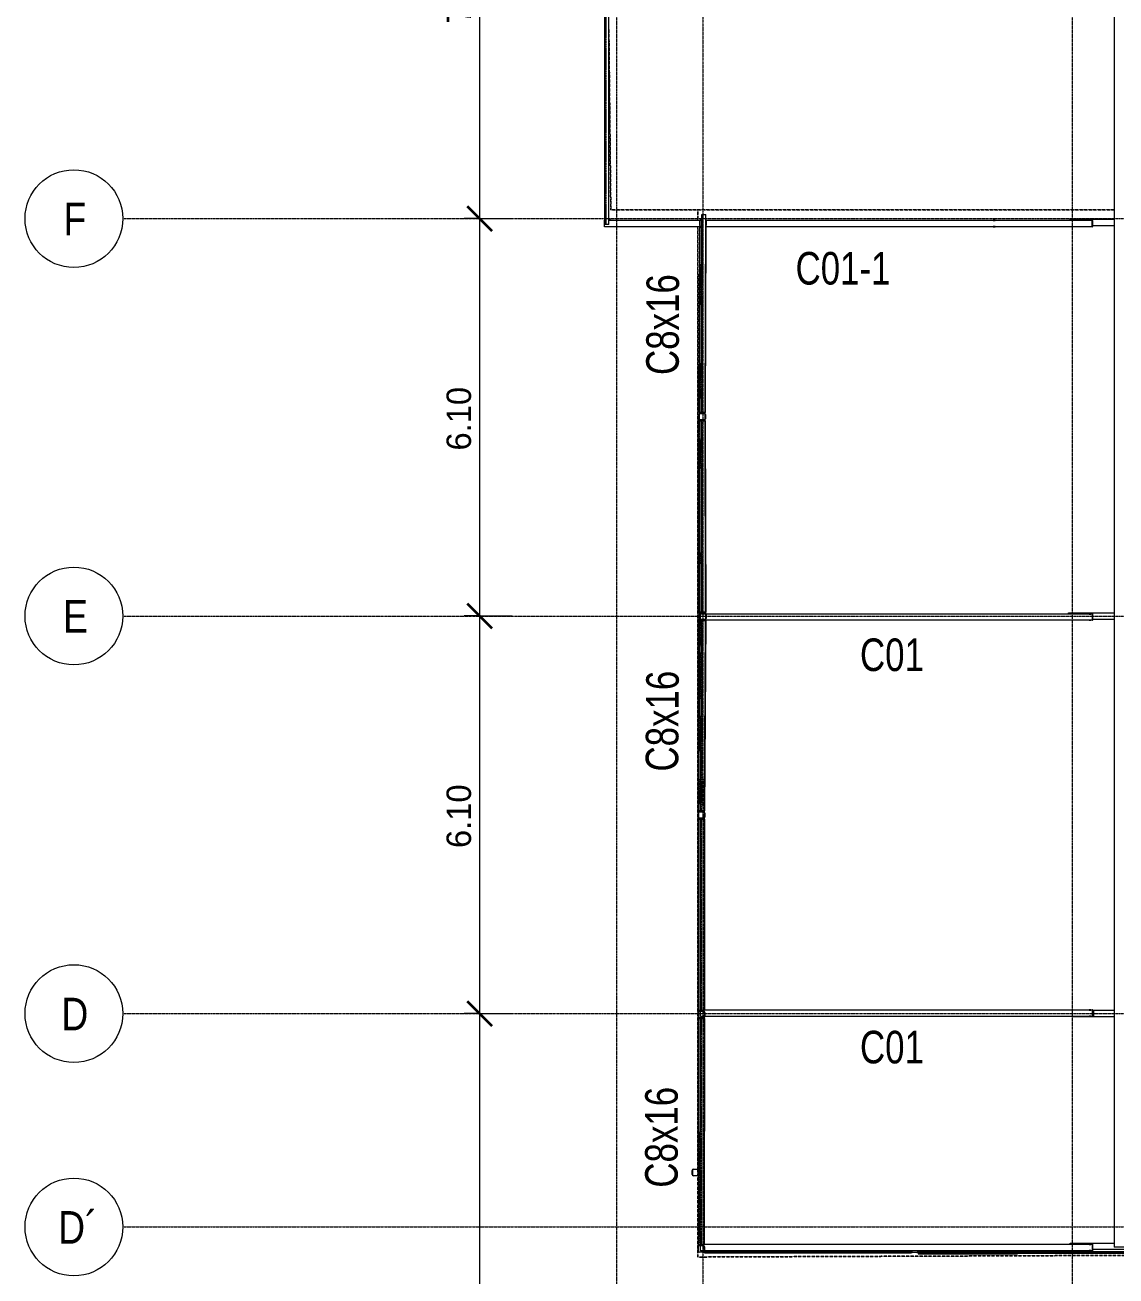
# Model space of a CAD drawing. Header units: centimetres. Extents: x -14291 to 3948, y -1225 to 8033.
# Drawn here: x -14155 to -12481, y 2146 to 4065 of the extents above; entities that cross this region are included whole.
import ezdxf

# ---------------------------------------------------------------- set-up
doc = ezdxf.new("R2010")
doc.units = ezdxf.units.CM
for name, pattern in [('_Overhead', [0.47625, 0.3175, -0.15875]), ('Grid Line', [2.2225, 1.27, -0.3175, 0.3175, -0.3175]), ('Hidden', [0.714375, 0.47625, -0.238125])]:
    doc.linetypes.add(name, pattern=pattern)
for name, color, linetype, lineweight in [('A-ANNO-DIMS', 7, 'Continuous', 9), ('A-ANNO-DIMS-250', 7, 'Continuous', 9), ('A-FLOR', 7, 'Continuous', 9), ('S-BEAM', 7, 'Continuous', 9), ('S-BEAM-IDEN', 7, 'Continuous', 18), ('S-COLS', 7, 'Continuous', 9), ('S-FSTN', 7, 'Continuous', 9), ('S-GRID', 7, 'Continuous', 9), ('S-GRID-IDEN', 7, 'Continuous', 9)]:
    doc.layers.add(name, color=color, linetype=linetype, lineweight=lineweight)
doc.styles.add('Century Gothic', font='GOTHIC.TTF', dxfattribs={"height": 37.5})
doc.styles.add('Century Gothic_1', font='GOTHIC.TTF', dxfattribs={"width": 0.8, "height": 50})
doc.styles.add('Saira Condensed', font='SairaCondensed-Regular.ttf', dxfattribs={"height": 50})
doc.dimstyles.new('FCA_N_Cotas_E100', dxfattribs={"dimscale": 30.48, "dimtxt": 39.15631, "dimasz": 1.230315, "dimexe": 1.64042, "dimexo": 1.64042, "dimgap": 0.082021, "dimtad": 1, "dimlfac": 0.01, "dimrnd": 0.01, "dimzin": 0, "dimdsep": 46, "dimtxsty": 'Century Gothic', "dimblk1": 'OBLIQUE', "dimblk2": 'OBLIQUE', "dimsah": 1, "dimcen": 0.09, "dimdle": 1.64042, "dimadec": 3, "dimazin": 2, "dimtfac": 1, "dimtdec": 4, "dimtix": 1, "dimtmove": 0, "dimatfit": 3, "dimfxl": 1, "dimtvp": 1, "dimtolj": 1, "dimtzin": 0, "dimarcsym": 2})

# ---------------------------------------------------------------- blocks, each defined once
blk = doc.blocks.new('HSS Rectangular-Column - 100 x 100 mm-1472442-N01 - Planta Envigados')
at = {"layer": 'S-COLS'}
for p, q in [((-5, -3.095), (-5, 3.095)), ((-4.6, 3.6475), (-4.6, -3.6475)), ((3.6475, 4.6), (-3.6475, 4.6)), ((-3.095, 5), (3.095, 5)), ((4.6, -3.6475), (4.6, 3.6475)), ((5, 3.095), (5, -3.095)), ((-3.6475, -4.6), (3.6475, -4.6)), ((3.095, -5), (-3.095, -5))]:
    blk.add_line(p, q, dxfattribs=at)
for centre, radius, start, end in [((-3.095, 3.095), 1.905, 90, 180), ((-3.095, 3.095), 1.905, 90, 180), ((-3.6475, 3.6475), 0.9525, 90, 180), ((-3.6475, 3.6475), 0.9525, 90, 180), ((3.095, 3.095), 1.905, 360, 90), ((3.6475, 3.6475), 0.9525, 360, 90), ((-3.095, -3.095), 1.905, 180, 270), ((-3.095, -3.095), 1.905, 180, 270), ((-3.6475, -3.6475), 0.9525, 180, 270), ((-3.6475, -3.6475), 0.9525, 180, 270), ((3.095, -3.095), 1.905, 270, 360), ((3.095, -3.095), 1.905, 270, 360), ((3.6475, -3.6475), 0.9525, 270, 0), ((3.6475, -3.6475), 0.9525, 270, 0)]:
    blk.add_arc(centre, radius, start, end, dxfattribs=at)
blk = doc.blocks.new('HSS Rectangular-Column - 100 x 100 mm-V1-N01 - Planta Envigados')
at = {"layer": 'S-COLS'}
for p, q in [((-5, -3.095), (-5, 3.095)), ((-4.6, 3.6475), (-4.6, -3.6475)), ((3.6475, 4.6), (-3.6475, 4.6)), ((-3.095, 5), (3.095, 5)), ((4.6, -3.6475), (4.6, 3.6475)), ((5, 3.095), (5, -3.095)), ((-3.6475, -4.6), (3.6475, -4.6)), ((3.095, -5), (-3.095, -5))]:
    blk.add_line(p, q, dxfattribs=at)
for centre, radius, start, end in [((-3.095, 3.095), 1.905, 90, 180), ((-3.095, 3.095), 1.905, 90, 180), ((-3.6475, 3.6475), 0.9525, 90, 180), ((-3.6475, 3.6475), 0.9525, 90, 180), ((3.095, 3.095), 1.905, 360, 90), ((3.095, 3.095), 1.905, 360, 90), ((3.6475, 3.6475), 0.9525, 360, 90), ((3.6475, 3.6475), 0.9525, 360, 90), ((-3.095, -3.095), 1.905, 180, 270), ((-3.095, -3.095), 1.905, 180, 270), ((-3.6475, -3.6475), 0.9525, 180, 270), ((-3.6475, -3.6475), 0.9525, 180, 270), ((3.095, -3.095), 1.905, 270, 360), ((3.095, -3.095), 1.905, 270, 360), ((3.6475, -3.6475), 0.9525, 270, 0), ((3.6475, -3.6475), 0.9525, 270, 0)]:
    blk.add_arc(centre, radius, start, end, dxfattribs=at)
blk = doc.blocks.new('HSS Rectangular-Column - 100 x 100 mm-V2-N01 - Planta Envigados')
at = {"layer": 'S-COLS'}
for p, q in [((-5, -3.095), (-5, 3.095)), ((-4.6, 3.6475), (-4.6, -3.6475)), ((3.6475, 4.6), (-3.6475, 4.6)), ((-3.095, 5), (3.095, 5)), ((4.6, -3.6475), (4.6, 3.6475)), ((5, 3.095), (5, -3.095)), ((-3.6475, -4.6), (3.6475, -4.6)), ((3.095, -5), (-3.095, -5))]:
    blk.add_line(p, q, dxfattribs=at)
for centre, radius, start, end in [((-3.095, 3.095), 1.905, 90, 180), ((-3.095, 3.095), 1.905, 90, 180), ((-3.6475, 3.6475), 0.9525, 90, 180), ((-3.6475, 3.6475), 0.9525, 90, 180), ((3.095, 3.095), 1.905, 30, 90), ((3.095, 3.095), 1.905, 360, 90), ((3.6475, 3.6475), 0.9525, 30, 90), ((3.6475, 3.6475), 0.9525, 360, 90), ((-3.095, -3.095), 1.905, 180, 252.2376506), ((-3.095, -3.095), 1.905, 180, 270), ((-3.6475, -3.6475), 0.9525, 180, 269.2784508), ((-3.6475, -3.6475), 0.9525, 180, 270), ((3.095, -3.095), 1.905, 270, 360), ((3.6475, -3.6475), 0.9525, 270, 0)]:
    blk.add_arc(centre, radius, start, end, dxfattribs=at)
blk = doc.blocks.new('HSS Rectangular-Column - 100 x 100 mm-V3-N01 - Planta Envigados')
at = {"layer": 'S-COLS'}
for p, q in [((-5, -3.1), (-5, 3.1)), ((-4.6, 3.6), (-4.6, -3.6)), ((-1.7, 4.6), (-3.6, 4.6)), ((-3.1, 5), (-1.7, 5)), ((4.6, -3.6), (4.6, 3.6)), ((5, 3.1), (5, -3.1)), ((-3.6, -4.6), (-1.8, -4.6)), ((-1.8, -5), (-3.1, -5))]:
    blk.add_line(p, q, dxfattribs=at)
for centre, radius, start, end in [((-3.1, 3.1), 1.9, 90, 180), ((-3.6, 3.6), 0.952, 90, 180), ((-3.1, 3.1), 1.9, 90, 133.8914), ((-3.6, 3.6), 0.952, 90, 120), ((3.1, 3.1), 1.91, 360, 50.7515), ((3.6, 3.6), 0.953, 360, 30), ((-3.1, -3.1), 1.91, 180, 270), ((-3.6, -3.6), 0.953, 180, 270), ((3.1, -3.1), 1.9, 307.8514, 360), ((3.6, -3.6), 0.953, 330, 0)]:
    blk.add_arc(centre, radius, start, end, dxfattribs=at)
blk = doc.blocks.new('HSS Rectangular-Column - 100 x 100 mm-V4-N01 - Planta Envigados')
at = {"layer": 'S-COLS'}
for p, q in [((-5, -3.095), (-5, 3.095)), ((-4.6, 3.6475), (-4.6, -3.6475)), ((3.6475, 4.6), (-3.6475, 4.6)), ((-3.095, 5), (3.095, 5)), ((4.6, -3.6475), (4.6, 3.6475)), ((5, 3.095), (5, -3.095)), ((-3.6475, -4.6), (3.6475, -4.6)), ((3.095, -5), (-3.095, -5))]:
    blk.add_line(p, q, dxfattribs=at)
for centre, radius, start, end in [((-3.095, 3.095), 1.905, 90, 180), ((-3.095, 3.095), 1.905, 90, 180), ((-3.6475, 3.6475), 0.9525, 90, 180), ((-3.6475, 3.6475), 0.9525, 90, 180), ((3.095, 3.095), 1.905, 60, 90), ((3.095, 3.095), 1.905, 360, 90), ((3.6475, 3.6475), 0.9525, 64.3751032, 90), ((3.6475, 3.6475), 0.9525, 360, 90), ((-3.095, -3.095), 1.905, 180, 270), ((-3.095, -3.095), 1.905, 180, 270), ((-3.6475, -3.6475), 0.9525, 180, 270), ((-3.6475, -3.6475), 0.9525, 180, 270), ((3.095, -3.095), 1.905, 270, 360), ((3.095, -3.095), 1.905, 270, 299.8438618), ((3.6475, -3.6475), 0.9525, 270, 0), ((3.6475, -3.6475), 0.9525, 270, 294.9047744)]:
    blk.add_arc(centre, radius, start, end, dxfattribs=at)
blk = doc.blocks.new('HSS Square - HSS 100mm-1470377-N01 - Planta Envigados')
at = {"layer": 'S-BEAM'}
for p, q in [((143.4, 5), (-140.8, 5)), ((-140.8, 5), (-140.8, 4.4)), ((143.4, 4.4), (143.4, 5)), ((-140.8, -3.1), (-140.8, -1.7)), ((-140.8, -3.1), (-140.8, -5)), ((-140.8, -5), (143.4, -5)), ((143.4, -1.7), (143.4, -3.1)), ((143.4, -5), (143.4, -3.1))]:
    blk.add_line(p, q, dxfattribs=at)
at = {"layer": 'S-BEAM', "linetype": 'Hidden'}
blk.add_line((143.4, -4), (-140.8, -4), dxfattribs=at)
blk = doc.blocks.new('HSS Square - HSS 100mm-1469835-N01 - Planta Envigados')
at = {"layer": 'S-BEAM'}
for p, q in [((146.9, 5), (-146.9, 5)), ((-146.9, 5), (-146.9, 4.4)), ((146.9, 4.4), (146.9, 5)), ((-146.9, -3.1), (-146.9, -1.7)), ((-146.9, -3.1), (-146.9, -5)), ((-146.9, -5), (146.9, -5)), ((146.9, -1.7), (146.9, -3.1)), ((146.9, -5), (146.9, -3.1))]:
    blk.add_line(p, q, dxfattribs=at)
at = {"layer": 'S-BEAM', "linetype": 'Hidden'}
blk.add_line((146.9, -4), (-146.9, -4), dxfattribs=at)
blk = doc.blocks.new('HSS Square - HSS 100mm-1469840-N01 - Planta Envigados')
at = {"layer": 'S-BEAM'}
for p, q in [((146.1, 5), (-146.1, 5)), ((-146.1, 5), (-146.1, 4.4)), ((146.1, 4.4), (146.1, 5)), ((-146.1, -3.1), (-146.1, -1.7)), ((-146.1, -3.1), (-146.1, -5)), ((-146.1, -5), (146.1, -5)), ((146.1, -1.7), (146.1, -3.1)), ((146.1, -5), (146.1, -3.1))]:
    blk.add_line(p, q, dxfattribs=at)
at = {"layer": 'S-BEAM', "linetype": 'Hidden'}
blk.add_line((146.1, -4), (-146.1, -4), dxfattribs=at)
blk = doc.blocks.new('HSS Square - HSS 100mm-1469844-N01 - Planta Envigados')
at = {"layer": 'S-BEAM'}
for p, q in [((145.8, 5), (-146.7, 5)), ((-146.7, 5), (-146.7, 4.4)), ((-146.7, -3.1), (-146.7, -1.7)), ((-146.7, -3.1), (-146.7, -5)), ((-146.7, -5), (146.7, -5)), ((146.7, -1.8), (146.7, -3.1)), ((146.7, -5), (146.7, -3.1))]:
    blk.add_line(p, q, dxfattribs=at)
at = {"layer": 'S-BEAM', "linetype": 'Hidden'}
blk.add_line((146.7, -4), (-146.7, -4), dxfattribs=at)
blk = doc.blocks.new('HSS Square - HSS 100mm-1469849-N01 - Planta Envigados')
at = {"layer": 'S-BEAM'}
for p, q in [((172.8, 5), (-173.5, 5)), ((-173.5, 5), (-173.5, 4.4)), ((-173.5, -3.1), (-173.5, -1.7)), ((-173.5, -3.1), (-173.5, -5)), ((-173.5, -5), (173.5, -5)), ((173.5, -1.7), (173.5, -3.1)), ((173.5, -5), (173.5, -3.1))]:
    blk.add_line(p, q, dxfattribs=at)
at = {"layer": 'S-BEAM', "linetype": 'Hidden'}
for p, q in [((59.3, -4), (-173.5, -4)), ((173.5, -4), (65.7, -4))]:
    blk.add_line(p, q, dxfattribs=at)
blk = doc.blocks.new('M_L Equal Angles - 25 x 25 mm-1471655-N01 - Planta Envigados')
at = {"layer": 'S-BEAM'}
for p, q in [((-174.7, 1.2), (-174.7, 1.4)), ((-174.7, 1.4), (-173.5, 1.4)), ((-174.7, 1.2), (-174.7, 1)), ((-174.7, 1), (-173.5, 1)), ((-174.7, 0.4), (-174.7, 1)), ((-174.7, -0.1), (-174.7, 0.4)), ((173.5, 1.4), (174.7, 1.4)), ((173.5, 1), (174.7, 1)), ((174.7, 1.4), (174.7, 1.2)), ((174.7, 1), (174.7, 1.2)), ((174.7, 1), (174.7, 0.4)), ((174.7, 0.4), (174.7, -1)), ((-174.7, -1.1), (-173.5, -1.1)), ((173.5, -1.1), (174.7, -1.1)), ((174.7, -1.1), (174.7, -1))]:
    blk.add_line(p, q, dxfattribs=at)
at = {"layer": 'S-BEAM', "linetype": 'Hidden'}
for p, q in [((-174.7, 1), (-173.5, 1)), ((173.5, 1), (174.7, 1))]:
    blk.add_line(p, q, dxfattribs=at)
blk = doc.blocks.new('M_L Equal Angles - 25 x 25 mm-1471865-N01 - Planta Envigados')
at = {"layer": 'S-BEAM'}
for p, q in [((-148, 1.2), (-148, 1.4)), ((-148, 1.4), (-146.7, 1.4)), ((-148, 1.2), (-148, 1)), ((-148, 1), (-146.7, 1)), ((-148, 0.7), (-148, 1)), ((146.7, 1.4), (148, 1.4)), ((146.7, 1), (148, 1)), ((148, 1.4), (148, 1.2)), ((148, 1), (148, 1.2)), ((148, 1), (148, 0.7)), ((146.7, -1.1), (148, -1.1))]:
    blk.add_line(p, q, dxfattribs=at)
at = {"layer": 'S-BEAM', "linetype": 'Hidden'}
for p, q in [((-148, 1), (-146.7, 1)), ((146.7, 1), (148, 1))]:
    blk.add_line(p, q, dxfattribs=at)
blk = doc.blocks.new('M_L Equal Angles - 25 x 25 mm-1471952-N01 - Planta Envigados')
at = {"layer": 'S-BEAM'}
for p, q in [((-144.6, 1.2), (-144.6, 1.4)), ((-144.6, 1.4), (-143.3, 1.4)), ((-144.6, 1.2), (-144.6, 1)), ((-144.6, 1), (-143.3, 1)), ((-144.6, 0.7), (-144.6, 1)), ((12.8, 1.4), (150.3, 1.4)), ((63.1, 1), (150.3, 1)), ((150.3, 1.4), (150.3, 1.2)), ((150.3, 1), (150.3, 1.2)), ((150.3, 1), (150.3, 0.4)), ((150.3, 0.4), (150.3, -0.9)), ((-144.6, -1.1), (-143.3, -1.1))]:
    blk.add_line(p, q, dxfattribs=at)
at = {"layer": 'S-BEAM', "linetype": 'Hidden'}
for p, q in [((-144.6, 1), (-143.3, 1)), ((63.1, 1), (150.3, 1))]:
    blk.add_line(p, q, dxfattribs=at)
blk = doc.blocks.new('M_L Equal Angles - 25 x 25 mm-1471896-N01 - Planta Envigados')
at = {"layer": 'S-BEAM'}
for p, q in [((-148.2, 1.2), (-148.2, 1.4)), ((-148.2, 1.4), (148.2, 1.4)), ((-148.2, 1.2), (-148.2, 1)), ((-148.2, 1), (44.9, 1)), ((-148.2, 0.4), (-148.2, 1)), ((-148.2, -1), (-148.2, 0.4)), ((146.9, 1), (148.2, 1)), ((148.2, 1.4), (148.2, 1.2)), ((148.2, 1), (148.2, 1.2)), ((148.2, 1), (148.2, 0.4)), ((148.2, 0.4), (148.2, -0.5)), ((-148.2, -1), (-148.2, -1.1)), ((-148.2, -1.1), (-146.9, -1.1)), ((146.9, -1.1), (148.2, -1.1))]:
    blk.add_line(p, q, dxfattribs=at)
at = {"layer": 'S-BEAM', "linetype": 'Hidden'}
for p, q in [((-148.2, 1), (44.9, 1)), ((146.9, 1), (148.2, 1))]:
    blk.add_line(p, q, dxfattribs=at)
blk = doc.blocks.new('M_L Equal Angles - 25 x 25 mm-1471914-N01 - Planta Envigados')
at = {"layer": 'S-BEAM'}
for p, q in [((-143.4, 1.2), (-143.4, 1.4)), ((-143.4, 1.4), (-142.1, 1.4)), ((-143.4, 1.2), (-143.4, 1)), ((-143.4, 1), (-142.1, 1)), ((-143.4, 0.6), (-143.4, 1)), ((142.2, 1.4), (142.9, 1.4)), ((142.2, 1), (142.9, 1)), ((-143.4, -1.1), (-142.1, -1.1)), ((142.2, -1.1), (142.9, -1.1))]:
    blk.add_line(p, q, dxfattribs=at)
at = {"layer": 'S-BEAM', "linetype": 'Hidden'}
for p, q in [((-143.4, 1), (-142.1, 1)), ((142.2, 1), (142.9, 1))]:
    blk.add_line(p, q, dxfattribs=at)
blk = doc.blocks.new('C Shapes - C8x16-1751448-N01 - Planta Envigados')
at = {"layer": 'S-BEAM'}
for p, q in [((-160.5, 1.7), (-160.5, -4.3)), ((143.4, 1.7), (-160.5, 1.7)), ((143.4, -4.3), (143.4, 1.7)), ((143.4, -4.3), (-160.5, -4.3))]:
    blk.add_line(p, q, dxfattribs=at)
at = {"layer": 'S-BEAM', "linetype": 'Hidden'}
blk.add_line((-160.5, 0.4), (143.4, 0.4), dxfattribs=at)
blk = doc.blocks.new('C Shapes - C8x16-1473017-N01 - Planta Envigados')
at = {"layer": 'S-BEAM'}
for p, q in [((-146.9, 1.7), (-146.9, -4.3)), ((146.9, 1.7), (-146.9, 1.7)), ((146.9, -4.3), (146.9, 1.7)), ((146.9, -4.3), (-146.9, -4.3))]:
    blk.add_line(p, q, dxfattribs=at)
at = {"layer": 'S-BEAM', "linetype": 'Hidden'}
blk.add_line((-146.9, 0.4), (146.9, 0.4), dxfattribs=at)
blk = doc.blocks.new('C Shapes - C8x16-1473018-N01 - Planta Envigados')
at = {"layer": 'S-BEAM'}
for p, q in [((-146.1, 1.7), (-146.1, -4.3)), ((146.1, 1.7), (-146.1, 1.7)), ((146.1, -4.3), (146.1, 1.7)), ((146.1, -4.3), (-146.1, -4.3))]:
    blk.add_line(p, q, dxfattribs=at)
at = {"layer": 'S-BEAM', "linetype": 'Hidden'}
blk.add_line((-146.1, 0.4), (146.1, 0.4), dxfattribs=at)
blk = doc.blocks.new('C Shapes - C8x16-1473019-N01 - Planta Envigados')
at = {"layer": 'S-BEAM'}
for p, q in [((-146.7, 1.7), (-146.7, -4.3)), ((146.7, 1.7), (-146.7, 1.7)), ((146.7, -4.3), (146.7, 1.7)), ((146.7, -4.3), (-146.7, -4.3))]:
    blk.add_line(p, q, dxfattribs=at)
at = {"layer": 'S-BEAM', "linetype": 'Hidden'}
blk.add_line((-146.7, 0.4), (146.7, 0.4), dxfattribs=at)
blk = doc.blocks.new('C Shapes - C8x16-1859422-N01 - Planta Envigados')
at = {"layer": 'S-BEAM'}
for p, q in [((-173.5, 1.7), (-173.5, -4.3)), ((173.5, 1.7), (-173.5, 1.7)), ((173.5, -4.3), (173.5, 1.7)), ((173.5, -4.3), (-173.5, -4.3))]:
    blk.add_line(p, q, dxfattribs=at)
at = {"layer": 'S-BEAM', "linetype": 'Hidden'}
blk.add_line((-173.5, 0.4), (173.5, 0.4), dxfattribs=at)
blk = doc.blocks.new('HSS Rectangular-Column - 100 x 100 mm-1652328-N01 - Planta Envigados')
at = {"layer": 'S-COLS'}
for p, q in [((-5, -3.1), (-5, -2.6)), ((-4.6, -2.6), (-4.6, -3.6)), ((-3.6, -4.6), (3.6, -4.6)), ((3.1, -5), (-3.1, -5)), ((4.6, -3.6), (4.6, -2.6)), ((5, -2.6), (5, -3.1))]:
    blk.add_line(p, q, dxfattribs=at)
for centre, radius, start, end in [((-3.1, -3.1), 1.91, 180, 270), ((-3.1, -3.1), 1.91, 180, 270), ((-3.6, -3.6), 0.953, 180, 270), ((-3.6, -3.6), 0.953, 180, 270), ((3.1, -3.1), 1.9, 270, 360), ((3.1, -3.1), 1.9, 270, 360), ((3.6, -3.6), 0.952, 270, 0), ((3.6, -3.6), 0.952, 270, 0)]:
    blk.add_arc(centre, radius, start, end, dxfattribs=at)
blk = doc.blocks.new('M_L Equal Angles - 25 x 25 mm-1473167-N01 - Planta Envigados')
at = {"layer": 'S-BEAM'}
for p, q in [((-158.925, 1.201), (-158.925, 1.36)), ((-158.925, 1.36), (158.925, 1.36)), ((-158.925, 1.201), (-158.925, 1.042)), ((-158.925, 1.042), (158.925, 1.042)), ((-158.925, 0.407), (-158.925, 1.042)), ((-158.925, -0.981), (-158.925, 0.407)), ((158.925, 1.042), (158.925, 1.201)), ((158.925, 1.042), (158.925, 0.407)), ((158.925, 0.407), (158.925, -0.981)), ((-158.925, -0.981), (-158.925, -1.14)), ((-158.925, -1.14), (158.925, -1.14)), ((158.925, -1.14), (158.925, -0.981))]:
    blk.add_line(p, q, dxfattribs=at)
at = {"layer": 'S-BEAM', "linetype": 'Hidden'}
blk.add_line((-158.925, 1.042), (158.925, 1.042), dxfattribs=at)
blk = doc.blocks.new('M_L Equal Angles - 25 x 25 mm-1491318-N01 - Planta Envigados')
at = {"layer": 'S-BEAM'}
for p, q in [((-149.785, 1.201), (-149.785, 1.36)), ((-149.785, 1.36), (185.135, 1.36)), ((-149.785, 1.201), (-149.785, 1.042)), ((-149.785, 1.042), (185.135, 1.042)), ((-149.785, 0.407), (-149.785, 1.042)), ((-149.785, -0.981), (-149.785, 0.407)), ((185.135, 1.36), (185.135, 1.201)), ((185.135, 1.042), (185.135, 1.201)), ((185.135, 1.042), (185.135, 0.407)), ((185.135, 0.407), (185.135, -0.981)), ((-149.785, -0.981), (-149.785, -1.14)), ((-149.785, -1.14), (185.135, -1.14)), ((185.135, -1.14), (185.135, -0.981))]:
    blk.add_line(p, q, dxfattribs=at)
at = {"layer": 'S-BEAM', "linetype": 'Hidden'}
blk.add_line((-149.785, 1.042), (185.135, 1.042), dxfattribs=at)
blk = doc.blocks.new('HSS Square - HSS 100mm-1473662-N01 - Planta Envigados')
at = {"layer": 'S-BEAM'}
for p, q in [((71.1, 5), (-81.1, 5)), ((-81.1, 5), (-81.1, 4)), ((-81.1, 1.8), (-81.1, 2.1)), ((-81.1, 0.6), (-81.1, 1.6)), ((71.1, 4), (71.1, 5)), ((71.1, 1.6), (71.1, 1.1))]:
    blk.add_line(p, q, dxfattribs=at)
blk = doc.blocks.new('RVR_CERCHA_C01 - RVR_CERCHA_C01-1649010-N01 - Planta Envigados')
at = {"layer": 'S-BEAM'}
for p, q in [((0, 5), (-0.7, 5)), ((-0.7, 5), (-0.7, 4.7)), ((-0.7, 5), (0, 5)), ((-0.7, 4.7), (0, 4.7)), ((-0.7, 4.7), (0, 4.7)), ((0, -5), (0, 5)), ((0, 5), (2.1, 5)), ((0, 5), (0, -5)), ((0, 4.7), (0, -4.7)), ((5, 5), (2.1, 5)), ((2.1, 4.7), (5, 4.7)), ((5, 5), (595.2, 5)), ((5, 4.7), (5, 5)), ((595.6, 5), (601.5, 5)), ((601.5, 5), (601.5, -2.7)), ((0, -4.7), (-0.7, -4.7)), ((-0.7, -4.7), (-0.7, -5)), ((-0.7, -4.7), (0, -4.7)), ((-0.7, -5), (0, -5)), ((-0.7, -5), (0, -5)), ((2.1, -5), (0, -5)), ((5, -4.7), (2.1, -4.7)), ((2.1, -5), (5, -5)), ((5, -5), (5, -4.7)), ((595.9, -5), (5, -5)), ((601.5, -3.1), (601.5, -4.3))]:
    blk.add_line(p, q, dxfattribs=at)
blk = doc.blocks.new('RVR_CERCHA_C01 - RVR_CERCHA_C01-V8-N01 - Planta Envigados')
at = {"layer": 'S-BEAM'}
for p, q in [((0, 5), (-0.7, 5)), ((-0.7, 5), (-0.7, 4.7)), ((-0.7, 5), (0, 5)), ((-0.7, 4.7), (0, 4.7)), ((-0.7, 4.7), (0, 4.7)), ((0, -5), (0, 5)), ((0, 5), (2.1, 5)), ((0, 5), (0, -5)), ((0, 4.7), (0, -4.7)), ((5, 5), (2.1, 5)), ((2.1, 4.7), (5, 4.7)), ((5, 5), (594.8, 5)), ((5, 4.7), (5, 5)), ((595.1, 5), (601.5, 5)), ((601.5, 5), (601.5, -2.4)), ((0, -4.7), (-0.7, -4.7)), ((-0.7, -4.7), (-0.7, -5)), ((-0.7, -4.7), (0, -4.7)), ((-0.7, -5), (0, -5)), ((-0.7, -5), (0, -5)), ((2.1, -5), (0, -5)), ((5, -4.7), (2.1, -4.7)), ((2.1, -5), (5, -5)), ((5, -5), (5, -4.7)), ((595.5, -5), (5, -5)), ((601.5, -2.8), (601.5, -5))]:
    blk.add_line(p, q, dxfattribs=at)
blk = doc.blocks.new('RVR_CERCHA_C01 - RVR_CERCHA_C01-V9-N01 - Planta Envigados')
at = {"layer": 'S-BEAM'}
for p, q in [((0, 5), (-0.7, 5)), ((-0.7, 5), (-0.7, 4.7)), ((-0.7, 5), (0, 5)), ((-0.7, 4.7), (0, 4.7)), ((-0.7, 4.7), (0, 4.7)), ((0, -5), (0, 5)), ((0, 5), (2.1, 5)), ((0, 5), (0, -5)), ((0, 4.7), (0, -4.7)), ((5, 5), (2.1, 5)), ((2.1, 4.7), (5, 4.7)), ((5, 5), (601.5, 5)), ((5, 4.7), (5, 5)), ((601.5, 5), (601.5, -5)), ((0, -4.7), (-0.7, -4.7)), ((-0.7, -4.7), (-0.7, -5)), ((-0.7, -4.7), (0, -4.7)), ((-0.7, -5), (0, -5)), ((-0.7, -5), (0, -5)), ((2.1, -5), (0, -5)), ((5, -4.7), (2.1, -4.7)), ((2.1, -5), (5, -5)), ((5, -5), (5, -4.7)), ((601.5, -5), (5, -5))]:
    blk.add_line(p, q, dxfattribs=at)
blk = doc.blocks.new('RVR_CERCHA_C01-01 - RVR_CERCHA_C01-01-1751364-N01 - Planta Envigados')
at = {"layer": 'S-BEAM'}
for p, q in [((-0.4, 5), (-0.4, -5)), ((0.4, 5), (-0.4, 5)), ((-0.1, -4.7), (-0.1, 4.7)), ((-0.1, 4.7), (0.4, 4.7)), ((0.3, 4.7), (0.3, -4.7)), ((0.4, -5), (0.4, 5)), ((0.4, 5), (4.2, 5)), ((4.6, 5), (4.2, 5)), ((4.2, 4.7), (4.6, 4.7)), ((4.6, 4.7), (4.6, 5)), ((4.6, 5), (149.3, 5)), ((152.2, 5), (149.3, 5)), ((149.3, 4.7), (152.2, 4.7)), ((152.2, 5), (593.4, 5)), ((152.2, 4.7), (152.2, 5)), ((599.4, 5), (748.7, 5)), ((748.7, 5), (748.7, -5)), ((-0.4, -5), (0.4, -5)), ((0.4, -4.7), (-0.1, -4.7)), ((4.2, -5), (0.4, -5)), ((4.6, -4.7), (4.2, -4.7)), ((4.2, -5), (4.6, -5)), ((4.6, -5), (4.6, -4.7)), ((149.3, -5), (4.6, -5)), ((152.2, -4.7), (149.3, -4.7)), ((149.3, -5), (152.2, -5)), ((152.2, -5), (152.2, -4.7)), ((593.4, -5), (152.2, -5)), ((742, -5), (599.4, -5)), ((748.7, -5), (748, -5))]:
    blk.add_line(p, q, dxfattribs=at)
blk = doc.blocks.new('RVR_Soporte Cercha _01 - RVR_Soporte Cercha _01-1653912-N01 - Planta Envigados')
at = {"layer": 'S-FSTN'}
for p, q in [((0.7, 5), (1.1, 5)), ((0.7, 5), (0.7, -5)), ((13.6, 5), (68.3, 5)), ((1.1, -5), (0.7, -5)), ((74.8, -5), (34.6, -5)), ((74.8, -3), (74.8, -5)), ((89.7, -5), (74.8, -5)), ((89.7, -3), (89.7, -5)), ((102.2, -5), (89.7, -5)), ((102.2, -3), (102.2, -5))]:
    blk.add_line(p, q, dxfattribs=at)
blk = doc.blocks.new('RVR_Soporte Cercha _02 - RVR_Soporte Cercha _02-1657184-N01 - Planta Envigados')
at = {"layer": 'S-FSTN'}
for p, q in [((43.6, 5), (74.8, 5)), ((74.8, 5), (89.7, 5)), ((74.8, 5), (74.8, -5)), ((89.7, 5), (89.7, 4.5)), ((89.7, 5), (108.1, 5)), ((108.1, 5), (108.1, 4.5)), ((74.8, -5), (43.6, -5)), ((77.3, -5), (74.8, -5))]:
    blk.add_line(p, q, dxfattribs=at)
blk = doc.blocks.new('RVR_Soporte Cercha _02 - RVR_Soporte Cercha _02-V10-N01 - Planta Envigados')
at = {"layer": 'S-FSTN'}
for p, q in [((37.6, 5), (71.3, 5)), ((74.8, -5), (37.6, -5)), ((74.8, -3.7), (74.8, -5)), ((89.7, -5), (74.8, -5)), ((89.7, -3.7), (89.7, -5)), ((108.1, -5), (89.7, -5)), ((108.1, -3.7), (108.1, -5))]:
    blk.add_line(p, q, dxfattribs=at)
blk = doc.blocks.new('RVR_Soporte Cercha _02 - RVR_Soporte Cercha _02-V11-N01 - Planta Envigados')
at = {"layer": 'S-FSTN'}
for p, q in [((40.6, 5), (74, 5)), ((74.2, 5), (74.6, 5)), ((74.8, -5), (40.6, -5)), ((74.8, -3.5), (74.8, -5)), ((89.7, -5), (74.8, -5)), ((89.7, -3.5), (89.7, -5)), ((108.1, -5), (89.7, -5)), ((108.1, -3.5), (108.1, -5))]:
    blk.add_line(p, q, dxfattribs=at)
blk = doc.blocks.new('Costaneras Perfil C - 50 x 250-1666462-N01 - Planta Envigados')
at = {"layer": 'S-BEAM'}
for p, q in [((866.6, 8.5), (866.6, -12.2)), ((866.6, -12.2), (-3019.7, -12.2)), ((-3019.7, -12.5), (866.6, -12.5)), ((866.6, -12.2), (866.6, -12.5))]:
    blk.add_line(p, q, dxfattribs=at)
blk = doc.blocks.new('C Shapes - C8x16-1751924-N01 - Planta Envigados')
at = {"layer": 'S-BEAM'}
for p, q in [((-503.1, 1.7), (-503.1, -4.3)), ((503.1, 1.7), (-503.1, 1.7)), ((503.1, -4.3), (503.1, 1.7)), ((503.1, -4.3), (-503.1, -4.3))]:
    blk.add_line(p, q, dxfattribs=at)
at = {"layer": 'S-BEAM', "linetype": 'Hidden'}
blk.add_line((-503.1, 0.4), (503.1, 0.4), dxfattribs=at)
blk = doc.blocks.new('HSS Rectangular-Column - 100 x 100 mm-1751901-N01 - Planta Envigados')
at = {"layer": 'S-COLS'}
for p, q in [((1.7, 5), (3.1, 5)), ((3.6, 4.6), (1.7, 4.6))]:
    blk.add_line(p, q, dxfattribs=at)
for centre, radius, start in [((3.1, 3.1), 1.91, 42.5212), ((3.1, 3.1), 1.91, 42.5212), ((3.6, 3.6), 0.952, 60), ((3.6, 3.6), 0.952, 60)]:
    blk.add_arc(centre, radius, start, 90, dxfattribs=at)
blk = doc.blocks.new('Grid - 3mm-1819951-N01 - Planta Envigados')
at = {"layer": 'S-GRID-IDEN', "color": 253, "true_color": 0xaaaaaa}
blk.add_circle((0, 0), 0.3, dxfattribs=at)
blk = doc.blocks.new('DIMBLOCK8-N01 - Planta Envigados')
at = {"layer": 'A-ANNO-DIMS-250', "lineweight": 35}
for p, q in [((-13457.8, 4468.3), (-13476.5, 4487)), ((-13457.8, 4468.3), (-13439, 4449.5)), ((-13457.8, 3768.3), (-13476.5, 3787)), ((-13457.8, 3768.3), (-13439, 3749.5))]:
    blk.add_line(p, q, dxfattribs=at)
at = {"layer": 'A-ANNO-DIMS-250'}
for p, q in [((-13457.8, 4468.3), (-13481.3, 4468.3)), ((-13457.8, 4468.3), (-13457.8, 3768.3)), ((-13457.8, 4468.3), (-13407.8, 4468.3)), ((-13457.8, 3768.3), (-13481.3, 3768.3)), ((-13457.8, 3768.3), (-13407.8, 3768.3))]:
    blk.add_line(p, q, dxfattribs=at)
at = {"layer": 'A-ANNO-DIMS-250', "color": 0, "insert": (-13508.4, 4067.3), "char_height": 37.5, "width": 122.317, "attachment_point": 1, "rotation": 90, "line_spacing_factor": 0.984502, "style": 'Century Gothic'}
blk.add_mtext('7.00', dxfattribs=at)
blk = doc.blocks.new('_Oblique')
at = {"color": 0, "linetype": 'ByBlock', "lineweight": -2}
blk.add_line((-0.5, -0.5), (0.5, 0.5), dxfattribs=at)
blk = doc.blocks.new('DIMBLOCK9-N01 - Planta Envigados')
at = {"layer": 'A-ANNO-DIMS-250', "lineweight": 35}
for p, q in [((-13457.8, 3768.3), (-13476.5, 3787)), ((-13457.8, 3768.3), (-13439, 3749.5)), ((-13457.8, 3158.7), (-13476.5, 3177.4)), ((-13457.8, 3158.7), (-13439, 3139.9))]:
    blk.add_line(p, q, dxfattribs=at)
at = {"layer": 'A-ANNO-DIMS-250'}
for p, q in [((-13457.8, 3768.3), (-13481.3, 3768.3)), ((-13457.8, 3768.3), (-13457.8, 3158.7)), ((-13457.8, 3768.3), (-13407.8, 3768.3)), ((-13457.8, 3158.7), (-13481.3, 3158.7)), ((-13457.8, 3158.7), (-13407.8, 3158.7))]:
    blk.add_line(p, q, dxfattribs=at)
at = {"layer": 'A-ANNO-DIMS-250', "color": 0, "insert": (-13508.4, 3412.5), "char_height": 37.5, "width": 122.317, "attachment_point": 1, "rotation": 90, "line_spacing_factor": 0.984502, "style": 'Century Gothic'}
blk.add_mtext('6.10', dxfattribs=at)
blk = doc.blocks.new('DIMBLOCK10-N01 - Planta Envigados')
at = {"layer": 'A-ANNO-DIMS-250', "lineweight": 35}
for p, q in [((-13457.8, 3158.7), (-13476.5, 3177.4)), ((-13457.8, 3158.7), (-13439, 3139.9)), ((-13457.8, 2548.7), (-13476.5, 2567.4)), ((-13457.8, 2548.7), (-13439, 2529.9))]:
    blk.add_line(p, q, dxfattribs=at)
at = {"layer": 'A-ANNO-DIMS-250'}
for p, q in [((-13457.8, 3158.7), (-13481.3, 3158.7)), ((-13457.8, 3158.7), (-13457.8, 2548.7)), ((-13457.8, 3158.7), (-13407.8, 3158.7)), ((-13457.8, 2548.7), (-13481.3, 2548.7)), ((-13457.8, 2548.7), (-13407.8, 2548.7))]:
    blk.add_line(p, q, dxfattribs=at)
at = {"layer": 'A-ANNO-DIMS-250', "color": 0, "insert": (-13508.4, 2802.7), "char_height": 37.5, "width": 122.317, "attachment_point": 1, "rotation": 90, "line_spacing_factor": 0.984502, "style": 'Century Gothic'}
blk.add_mtext('6.10', dxfattribs=at)
blk = doc.blocks.new('DIMBLOCK11-N01 - Planta Envigados')
at = {"layer": 'A-ANNO-DIMS-250', "lineweight": 35}
for p, q in [((-13457.8, 2548.7), (-13476.5, 2567.4)), ((-13457.8, 2548.7), (-13439, 2529.9)), ((-13457.8, 1330.8), (-13476.5, 1349.5)), ((-13457.8, 1330.8), (-13439, 1312))]:
    blk.add_line(p, q, dxfattribs=at)
at = {"layer": 'A-ANNO-DIMS-250'}
for p, q in [((-13457.8, 2548.7), (-13481.3, 2548.7)), ((-13457.8, 2548.7), (-13457.8, 1330.8)), ((-13457.8, 2548.7), (-13407.8, 2548.7)), ((-13457.8, 1330.8), (-13481.3, 1330.8)), ((-13457.8, 1330.8), (-13407.8, 1330.8))]:
    blk.add_line(p, q, dxfattribs=at)
at = {"layer": 'A-ANNO-DIMS-250', "color": 0, "insert": (-13508.4, 1874.1), "char_height": 37.5, "width": 157.371, "attachment_point": 1, "rotation": 90, "line_spacing_factor": 0.984502, "style": 'Century Gothic'}
blk.add_mtext('12.18', dxfattribs=at)

msp = doc.modelspace()

# ---------------------------------------------------------------- linework, layer by layer
at = {"layer": 'A-FLOR', "color": 8, "linetype": '_Overhead', "true_color": 0x808080}
for p, q in [((-13256.342, 3781.844), (-13259.296, 4058.634)), ((-13259.296, 4058.634), (-13256.342, 3781.844)), ((-12483.626, 3781.844), (-13256.342, 3781.844)), ((-13256.342, 3781.844), (-12483.626, 3781.844)), ((-13122.844, 3765.752), (-13122.844, 3781.844)), ((-13122.844, 3781.844), (-13122.844, 3765.752)), ((-13122.844, 2309.766), (-13122.844, 3755.752)), ((-13122.844, 3755.752), (-13122.844, 2309.766)), ((-13122.844, 2300.451), (-13122.844, 2309.668)), ((-13122.844, 2309.668), (-13122.844, 2300.451)), ((-13122.844, 2175.264), (-13122.844, 2300.353)), ((-13122.844, 2300.353), (-13122.844, 2175.264)), ((-11800.946, 2180.324), (-13122.844, 2175.264)), ((-13122.844, 2175.264), (-11800.946, 2180.324))]:
    msp.add_line(p, q, dxfattribs=at)
at = {"layer": 'S-GRID', "color": 253, "linetype": 'Grid Line', "true_color": 0xaaaaaa}
for p, q in [((-13115.164, 7882.574), (-13115.164, -1075.311)), ((-13247.591, 7565.074), (-13247.591, -757.811)), ((-12548.304, 7565.074), (-12548.304, -757.811)), ((-14005.363, 3768.259), (2922.583, 3768.259)), ((-14005.363, 3158.662), (2922.583, 3158.662)), ((-14005.363, 2548.662), (2922.583, 2548.662)), ((-14005.363, 2221.376), (2922.583, 2221.376))]:
    msp.add_line(p, q, dxfattribs=at)

# ---------------------------------------------------------------- block references
at = {"layer": 'S-BEAM'}
for name, p, rotation in [('Costaneras Perfil C - 50 x 250-1666462-N01 - Planta Envigados', (-12471.126, 3056.956), 270), ('RVR_CERCHA_C01-01 - RVR_CERCHA_C01-01-1751364-N01 - Planta Envigados', (-12517.312, 3760.752), 180), ('HSS Square - HSS 100mm-1470377-N01 - Planta Envigados', (-13115.529, 3614.196), 269.7953697827614), ('M_L Equal Angles - 25 x 25 mm-1471914-N01 - Planta Envigados', (-13118.602, 3612.896), 90), ('M_L Equal Angles - 25 x 25 mm-1471896-N01 - Planta Envigados', (-13119.704, 3311.29), 90), ('HSS Square - HSS 100mm-1469835-N01 - Planta Envigados', (-13115.614, 3311.29), 270.1683271439617), ('HSS Square - HSS 100mm-1469840-N01 - Planta Envigados', (-13116.127, 3005.695), 269.6380565198133), ('M_L Equal Angles - 25 x 25 mm-1471952-N01 - Planta Envigados', (-13119.704, 3002.858), 90), ('RVR_CERCHA_C01 - RVR_CERCHA_C01-V9-N01 - Planta Envigados', (-12517.312, 3157.035), 180), ('HSS Square - HSS 100mm-1469844-N01 - Planta Envigados', (-13117.071, 2700.284), 270.0071104136596), ('M_L Equal Angles - 25 x 25 mm-1471865-N01 - Planta Envigados', (-13119.704, 2700.284), 90), ('RVR_CERCHA_C01 - RVR_CERCHA_C01-V8-N01 - Planta Envigados', (-12517.312, 2549.462), 180), ('HSS Square - HSS 100mm-1469849-N01 - Planta Envigados', (-13117.281, 2367.56), 269.9271010405409), ('M_L Equal Angles - 25 x 25 mm-1471655-N01 - Planta Envigados', (-13120.692, 2367.561), 90.00000000000006), ('RVR_CERCHA_C01 - RVR_CERCHA_C01-1649010-N01 - Planta Envigados', (-12517.312, 2189.762), 180), ('HSS Square - HSS 100mm-1473662-N01 - Planta Envigados', (-12713.514, 2185.324), 180)]:
    msp.add_blockref(name, p, dxfattribs=dict(at, rotation=rotation))
at = {"layer": 'S-BEAM', "extrusion": (0, 0, -1)}
for name, p, rotation in [('C Shapes - C8x16-1751924-N01 - Planta Envigados', (13263.584, 4262.532), 270), ('C Shapes - C8x16-1751448-N01 - Planta Envigados', (13115.529, 3614.196), 270.2046302172386), ('C Shapes - C8x16-1473017-N01 - Planta Envigados', (13115.614, 3311.29), 269.8316728560383), ('C Shapes - C8x16-1473018-N01 - Planta Envigados', (13116.127, 3005.695), 270.3619434801867), ('C Shapes - C8x16-1473019-N01 - Planta Envigados', (13117.071, 2700.284), 269.9928895863403), ('C Shapes - C8x16-1859422-N01 - Planta Envigados', (13117.281, 2367.56), 270.0728989594591)]:
    msp.add_blockref(name, p, dxfattribs=dict(at, rotation=rotation))
at = {"layer": 'S-BEAM'}
for name, p in [('M_L Equal Angles - 25 x 25 mm-1473167-N01 - Planta Envigados', (-12953.583, 2182.824)), ('M_L Equal Angles - 25 x 25 mm-1491318-N01 - Planta Envigados', (-12634.871, 2182.324))]:
    msp.add_blockref(name, p, dxfattribs=at)
at = {"layer": 'S-COLS'}
for name, p in [('HSS Rectangular-Column - 100 x 100 mm-1751901-N01 - Planta Envigados', (-13261.012, 3761.414)), ('HSS Rectangular-Column - 100 x 100 mm-V3-N01 - Planta Envigados', (-13114.962, 3761.33)), ('HSS Rectangular-Column - 100 x 100 mm-V1-N01 - Planta Envigados', (-13116.064, 3464.462)), ('HSS Rectangular-Column - 100 x 100 mm-V2-N01 - Planta Envigados', (-13115.164, 3158.118)), ('HSS Rectangular-Column - 100 x 100 mm-V1-N01 - Planta Envigados', (-13117.09, 2853.272)), ('HSS Rectangular-Column - 100 x 100 mm-1472442-N01 - Planta Envigados', (-13117.052, 2547.295)), ('HSS Rectangular-Column - 100 x 100 mm-V4-N01 - Planta Envigados', (-13126.344, 2305.06)), ('HSS Rectangular-Column - 100 x 100 mm-1472442-N01 - Planta Envigados', (-13117.509, 2187.824)), ('HSS Rectangular-Column - 100 x 100 mm-1652328-N01 - Planta Envigados', (-12789.656, 2187.324))]:
    msp.add_blockref(name, p, dxfattribs=at)
at = {"layer": 'S-FSTN', "rotation": 180}
for name, p in [('RVR_Soporte Cercha _02 - RVR_Soporte Cercha _02-V11-N01 - Planta Envigados', (-12443.034, 3762.249)), ('RVR_Soporte Cercha _02 - RVR_Soporte Cercha _02-V10-N01 - Planta Envigados', (-12446.034, 3158.289)), ('RVR_Soporte Cercha _02 - RVR_Soporte Cercha _02-1657184-N01 - Planta Envigados', (-12440.034, 2548.979)), ('RVR_Soporte Cercha _01 - RVR_Soporte Cercha _01-1653912-N01 - Planta Envigados', (-12449.034, 2191.778))]:
    msp.add_blockref(name, p, dxfattribs=at)
at = {"layer": 'S-GRID-IDEN', "color": 253, "true_color": 0xaaaaaa, "xscale": 249.9999999999999, "yscale": 249.9999999999999, "zscale": 249.9999999999999, "rotation": 269.9999999999996}
for p in [(-14080.363, 3768.259), (-14080.363, 3158.662), (-14080.363, 2548.662), (-14080.363, 2221.376)]:
    msp.add_blockref('Grid - 3mm-1819951-N01 - Planta Envigados', p, dxfattribs=at)

# ---------------------------------------------------------------- texts
at = {"layer": 'S-BEAM-IDEN', "lineweight": 9, "char_height": 50, "attachment_point": 1, "style": 'Century Gothic_1'}
for s, insert, width in [('C01-1', (-12972.774, 3717.138), 194.00837), ('C01', (-12873.927, 3124.207), 133.08012), ('C01', (-12873.927, 2522.341), 133.08012)]:
    msp.add_mtext(s, dxfattribs=dict(at, insert=insert, width=width))
at = {"layer": 'S-BEAM-IDEN', "lineweight": 9, "char_height": 50, "width": 205.232, "attachment_point": 1, "style": 'Century Gothic_1'}
for insert, rotation in [((-13202.114, 3528.509), 89.79537), ((-13202.947, 2920.246), 89.638057), ((-13203.668, 2281.703), 90)]:
    msp.add_mtext('C8x16', dxfattribs=dict(at, insert=insert, rotation=rotation))
at = {"layer": 'S-GRID-IDEN', "color": 253, "true_color": 0xaaaaaa, "char_height": 50, "attachment_point": 1, "style": 'Saira Condensed'}
for s, insert, width in [('F', (-14096.328, 3792.607), 36.07594), ('E', (-14097.078, 3183.011), 38.08016), ('D', (-14099.578, 2573.011), 44.09281), ('D´', (-14104.578, 2245.724), 56.11812)]:
    msp.add_mtext(s, dxfattribs=dict(at, insert=insert, width=width))

# ---------------------------------------------------------------- dimensions: what is measured, and where the dimension line sits
at = {"layer": 'A-ANNO-DIMS'}
for base, p1, p2, override, picture, middle in [((-13457.786, 3768.259), (-13431.27, 4468.259), (-13431.27, 3768.259), {"dimpost": '<>', "dimfxl": 700}, 'DIMBLOCK8-N01 - Planta Envigados', (-13479.979, 4118.259)), ((-13457.786, 3158.662), (-13431.27, 3768.259), (-13431.27, 3158.662), {"dimpost": '<>', "dimfxl": 609.596326}, 'DIMBLOCK9-N01 - Planta Envigados', (-13479.979, 3463.461)), ((-13457.786, 2548.662), (-13431.27, 3158.662), (-13431.27, 2548.662), {"dimpost": '<>', "dimfxl": 610}, 'DIMBLOCK10-N01 - Planta Envigados', (-13479.979, 2853.662)), ((-13457.786, 1330.773), (-13431.27, 2548.662), (-13431.27, 1330.773), {"dimpost": '<>', "dimfxl": 1217.889225}, 'DIMBLOCK11-N01 - Planta Envigados', (-13479.979, 1939.718))]:
    dim = msp.add_linear_dim(base=base, p1=p1, p2=p2, angle=90, dimstyle='FCA_N_Cotas_E100', override=override, dxfattribs=at)
    dim.commit()
    dim.dimension.update_dxf_attribs({"geometry": picture, "text_midpoint": middle})

doc.saveas('drawing.dxf')
